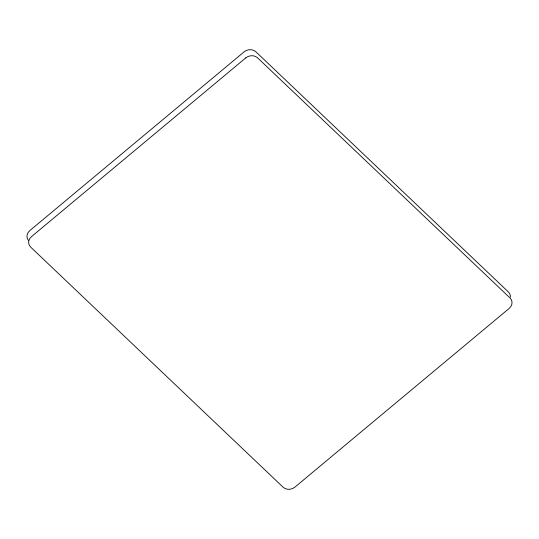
<?xml version="1.0" encoding="UTF-8"?>
<svg xmlns="http://www.w3.org/2000/svg" width="539" height="539" viewBox="0 0 539 539"><rect width="100%" height="100%" fill="white"/><g stroke="black" fill="none" stroke-linecap="round" stroke-linejoin="round"><path stroke-width="0.81" d="M28.345 240.34A8.429 7.324 -15.5 0 1 29.82 230.584L244.113 51.845A8.429 7.324 -15.5 0 1 255.904 51.805L508.324 291.895A8.429 7.324 -15.5 0 1 510.359 297.13M245.784 57.882L31.491 236.628A8.429 7.324 -15.5 0 0 30.676 247.105L283.096 487.195A8.429 7.324 -15.5 0 0 294.887 487.155L509.18 308.416A8.429 7.324 -15.5 0 0 509.995 297.939L257.575 57.848A8.429 7.324 -15.5 0 0 245.784 57.882"/></g></svg>
